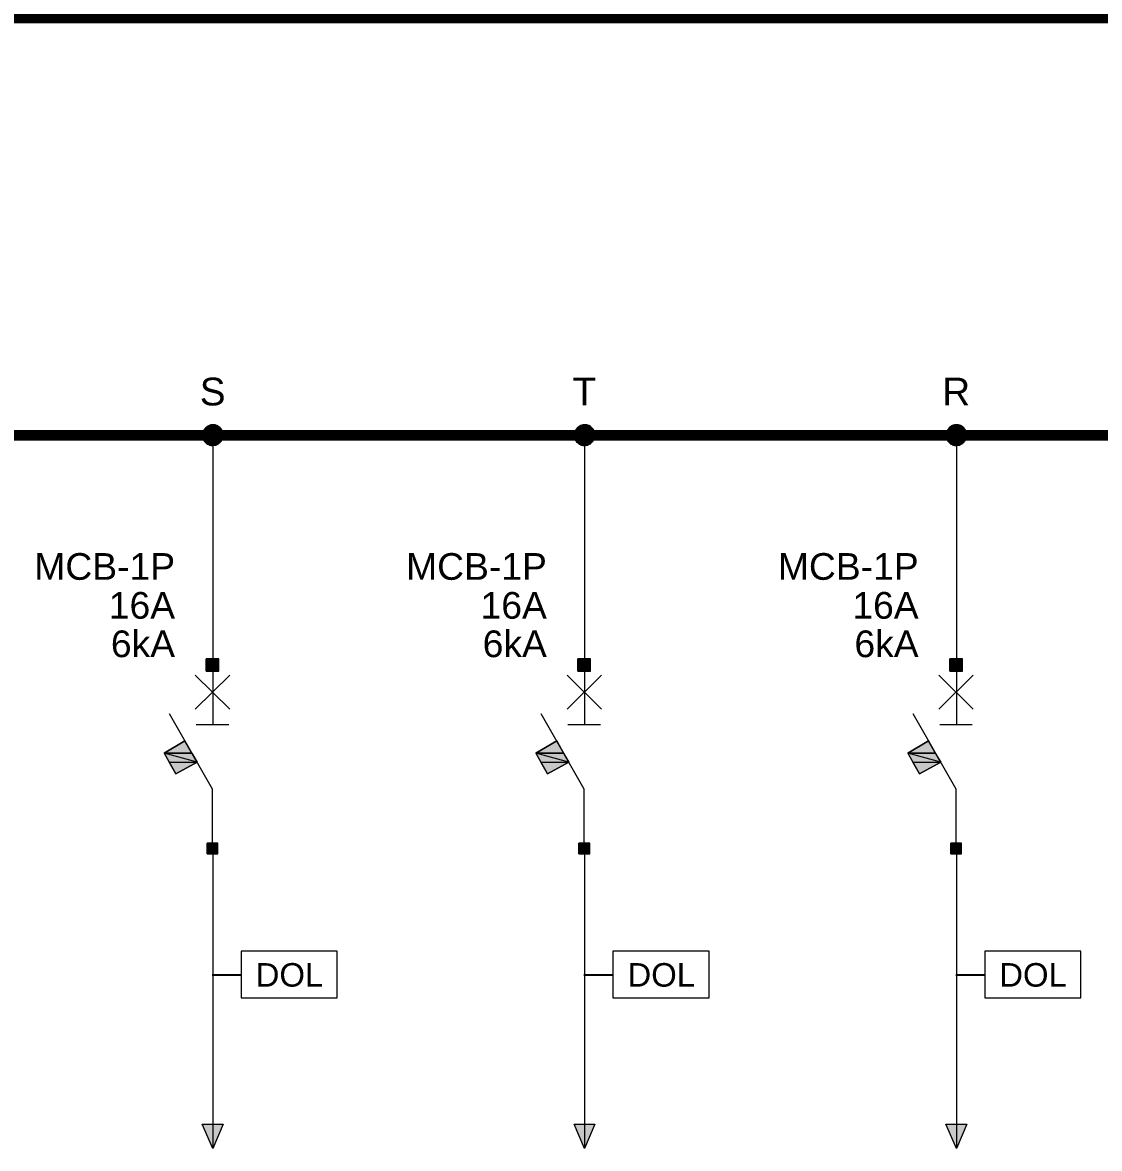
# Model space of a CAD drawing. Header units: millimetres. Extents: x -33055 to 42243, y -56860 to 24450.
# Drawn here: x -13365 to -3305, y -47086 to -36574 of the extents above; entities that cross this region are included whole.
import ezdxf
from ezdxf.enums import TextEntityAlignment as Align

# ---------------------------------------------------------------- set-up
doc = ezdxf.new("R2010")
doc.units = ezdxf.units.MM
for name, color, linetype in [('E-BUSBAR', 7, 'Continuous'), ('E-LEADER', 7, 'Continuous'), ('E-SLD', 7, 'Continuous'), ('E-TEXT', 7, 'Continuous')]:
    doc.layers.add(name, color=color, linetype=linetype)
doc.styles.add('ARIAL', font='arial.ttf')

msp = doc.modelspace()

# ---------------------------------------------------------------- hatches: boundary and pattern name
at = {"layer": 'E-SLD'}
h = msp.add_hatch(color=7, dxfattribs=at)
h.dxf.hatch_style = 1
h.paths.add_polyline_path([(-11521, -40363), (-11656, -40363), (-11517, -40372), (-11521, -40363)])
h.paths.add_polyline_path([(-11656, -40363), (-11517, -40372), (-11664, -40372), (-11656, -40363)])
h = msp.add_hatch(color=7, dxfattribs=at)
h.dxf.hatch_style = 1
h.paths.add_polyline_path([(-11529, -40355), (-11652, -40355), (-11521, -40363), (-11529, -40355)])
h.paths.add_polyline_path([(-11652, -40355), (-11521, -40363), (-11656, -40363), (-11652, -40355)])
h = msp.add_hatch(color=7, dxfattribs=at)
h.dxf.hatch_style = 1
h.paths.add_polyline_path([(-11534, -40351), (-11643, -40351), (-11529, -40355), (-11534, -40351)])
h.paths.add_polyline_path([(-11643, -40351), (-11529, -40355), (-11652, -40355), (-11643, -40351)])
h = msp.add_hatch(color=7, dxfattribs=at)
h.dxf.hatch_style = 1
h.paths.add_polyline_path([(-11542, -40346), (-11639, -40346), (-11534, -40351), (-11542, -40346)])
h.paths.add_polyline_path([(-11639, -40346), (-11534, -40351), (-11643, -40351), (-11639, -40346)])
h = msp.add_hatch(color=7, dxfattribs=at)
h.dxf.hatch_style = 1
h.paths.add_polyline_path([(-11550, -40342), (-11626, -40342), (-11542, -40346), (-11550, -40342)])
h.paths.add_polyline_path([(-11626, -40342), (-11542, -40346), (-11639, -40346), (-11626, -40342)])
h = msp.add_hatch(color=7, dxfattribs=at)
h.dxf.hatch_style = 1
h.paths.add_polyline_path([(-11559, -40338), (-11622, -40338), (-11550, -40342), (-11559, -40338)])
h.paths.add_polyline_path([(-11622, -40338), (-11550, -40342), (-11626, -40342), (-11622, -40338)])
h = msp.add_hatch(color=7, dxfattribs=at)
h.dxf.hatch_style = 1
h.paths.add_polyline_path([(-11567, -40338), (-11610, -40338), (-11559, -40338), (-11567, -40338)])
h.paths.add_polyline_path([(-11610, -40338), (-11559, -40338), (-11622, -40338), (-11610, -40338)])
h = msp.add_hatch(color=7, dxfattribs=at)
h.dxf.hatch_style = 1
h.paths.add_polyline_path([(-11580, -40334), (-11605, -40334), (-11567, -40338), (-11580, -40334)])
h.paths.add_polyline_path([(-11605, -40334), (-11567, -40338), (-11610, -40338), (-11605, -40334)])
h = msp.add_hatch(color=7, dxfattribs=at)
h.dxf.hatch_style = 1
h.paths.add_polyline_path([(-11584, -40334), (-11580, -40334), (-11605, -40334), (-11584, -40334)])
h = msp.add_hatch(color=7, dxfattribs=at)
h.dxf.hatch_style = 1
h.paths.add_polyline_path([(-8048, -40363), (-8183, -40363), (-8044, -40372), (-8048, -40363)])
h.paths.add_polyline_path([(-8183, -40363), (-8044, -40372), (-8191, -40372), (-8183, -40363)])
h = msp.add_hatch(color=7, dxfattribs=at)
h.dxf.hatch_style = 1
h.paths.add_polyline_path([(-8056, -40355), (-8179, -40355), (-8048, -40363), (-8056, -40355)])
h.paths.add_polyline_path([(-8179, -40355), (-8048, -40363), (-8183, -40363), (-8179, -40355)])
h = msp.add_hatch(color=7, dxfattribs=at)
h.dxf.hatch_style = 1
h.paths.add_polyline_path([(-8061, -40351), (-8170, -40351), (-8056, -40355), (-8061, -40351)])
h.paths.add_polyline_path([(-8170, -40351), (-8056, -40355), (-8179, -40355), (-8170, -40351)])
h = msp.add_hatch(color=7, dxfattribs=at)
h.dxf.hatch_style = 1
h.paths.add_polyline_path([(-8069, -40346), (-8166, -40346), (-8061, -40351), (-8069, -40346)])
h.paths.add_polyline_path([(-8166, -40346), (-8061, -40351), (-8170, -40351), (-8166, -40346)])
h = msp.add_hatch(color=7, dxfattribs=at)
h.dxf.hatch_style = 1
h.paths.add_polyline_path([(-8077, -40342), (-8153, -40342), (-8069, -40346), (-8077, -40342)])
h.paths.add_polyline_path([(-8153, -40342), (-8069, -40346), (-8166, -40346), (-8153, -40342)])
h = msp.add_hatch(color=7, dxfattribs=at)
h.dxf.hatch_style = 1
h.paths.add_polyline_path([(-8086, -40338), (-8149, -40338), (-8077, -40342), (-8086, -40338)])
h.paths.add_polyline_path([(-8149, -40338), (-8077, -40342), (-8153, -40342), (-8149, -40338)])
h = msp.add_hatch(color=7, dxfattribs=at)
h.dxf.hatch_style = 1
h.paths.add_polyline_path([(-8094, -40338), (-8137, -40338), (-8086, -40338), (-8094, -40338)])
h.paths.add_polyline_path([(-8137, -40338), (-8086, -40338), (-8149, -40338), (-8137, -40338)])
h = msp.add_hatch(color=7, dxfattribs=at)
h.dxf.hatch_style = 1
h.paths.add_polyline_path([(-8107, -40334), (-8132, -40334), (-8094, -40338), (-8107, -40334)])
h.paths.add_polyline_path([(-8132, -40334), (-8094, -40338), (-8137, -40338), (-8132, -40334)])
h = msp.add_hatch(color=7, dxfattribs=at)
h.dxf.hatch_style = 1
h.paths.add_polyline_path([(-8111, -40334), (-8107, -40334), (-8132, -40334), (-8111, -40334)])
h = msp.add_hatch(color=7, dxfattribs=at)
h.dxf.hatch_style = 1
h.paths.add_polyline_path([(-4575, -40363), (-4710, -40363), (-4571, -40372), (-4575, -40363)])
h.paths.add_polyline_path([(-4710, -40363), (-4571, -40372), (-4718, -40372), (-4710, -40363)])
h = msp.add_hatch(color=7, dxfattribs=at)
h.dxf.hatch_style = 1
h.paths.add_polyline_path([(-4583, -40355), (-4706, -40355), (-4575, -40363), (-4583, -40355)])
h.paths.add_polyline_path([(-4706, -40355), (-4575, -40363), (-4710, -40363), (-4706, -40355)])
h = msp.add_hatch(color=7, dxfattribs=at)
h.dxf.hatch_style = 1
h.paths.add_polyline_path([(-4588, -40351), (-4697, -40351), (-4583, -40355), (-4588, -40351)])
h.paths.add_polyline_path([(-4697, -40351), (-4583, -40355), (-4706, -40355), (-4697, -40351)])
h = msp.add_hatch(color=7, dxfattribs=at)
h.dxf.hatch_style = 1
h.paths.add_polyline_path([(-4596, -40346), (-4693, -40346), (-4588, -40351), (-4596, -40346)])
h.paths.add_polyline_path([(-4693, -40346), (-4588, -40351), (-4697, -40351), (-4693, -40346)])
h = msp.add_hatch(color=7, dxfattribs=at)
h.dxf.hatch_style = 1
h.paths.add_polyline_path([(-4604, -40342), (-4680, -40342), (-4596, -40346), (-4604, -40342)])
h.paths.add_polyline_path([(-4680, -40342), (-4596, -40346), (-4693, -40346), (-4680, -40342)])
h = msp.add_hatch(color=7, dxfattribs=at)
h.dxf.hatch_style = 1
h.paths.add_polyline_path([(-4613, -40338), (-4676, -40338), (-4604, -40342), (-4613, -40338)])
h.paths.add_polyline_path([(-4676, -40338), (-4604, -40342), (-4680, -40342), (-4676, -40338)])
h = msp.add_hatch(color=7, dxfattribs=at)
h.dxf.hatch_style = 1
h.paths.add_polyline_path([(-4621, -40338), (-4664, -40338), (-4613, -40338), (-4621, -40338)])
h.paths.add_polyline_path([(-4664, -40338), (-4613, -40338), (-4676, -40338), (-4664, -40338)])
h = msp.add_hatch(color=7, dxfattribs=at)
h.dxf.hatch_style = 1
h.paths.add_polyline_path([(-4634, -40334), (-4659, -40334), (-4621, -40338), (-4634, -40334)])
h.paths.add_polyline_path([(-4659, -40334), (-4621, -40338), (-4664, -40338), (-4659, -40334)])
h = msp.add_hatch(color=7, dxfattribs=at)
h.dxf.hatch_style = 1
h.paths.add_polyline_path([(-4638, -40334), (-4634, -40334), (-4659, -40334), (-4638, -40334)])
h = msp.add_hatch(color=7, dxfattribs=at)
h.dxf.hatch_style = 1
h.paths.add_polyline_path([(-11496, -40410), (-11681, -40410), (-11496, -40418), (-11496, -40410)])
h.paths.add_polyline_path([(-11681, -40410), (-11496, -40418), (-11686, -40418), (-11681, -40410)])
h = msp.add_hatch(color=7, dxfattribs=at)
h.dxf.hatch_style = 1
h.paths.add_polyline_path([(-11496, -40418), (-11686, -40418), (-11496, -40427), (-11496, -40418)])
h.paths.add_polyline_path([(-11686, -40418), (-11496, -40427), (-11686, -40427), (-11686, -40418)])
h = msp.add_hatch(color=7, dxfattribs=at)
h.dxf.hatch_style = 1
h.paths.add_polyline_path([(-11496, -40427), (-11686, -40427), (-11496, -40439), (-11496, -40427)])
h.paths.add_polyline_path([(-11686, -40427), (-11496, -40439), (-11686, -40439), (-11686, -40427)])
h = msp.add_hatch(color=7, dxfattribs=at)
h.dxf.hatch_style = 1
h.paths.add_polyline_path([(-11496, -40439), (-11686, -40439), (-11496, -40448), (-11496, -40439)])
h.paths.add_polyline_path([(-11686, -40439), (-11496, -40448), (-11681, -40448), (-11686, -40439)])
h = msp.add_hatch(color=7, dxfattribs=at)
h.dxf.hatch_style = 1
h.paths.add_polyline_path([(-11500, -40393), (-11677, -40393), (-11500, -40401), (-11500, -40393)])
h.paths.add_polyline_path([(-11677, -40393), (-11500, -40401), (-11681, -40401), (-11677, -40393)])
h = msp.add_hatch(color=7, dxfattribs=at)
h.dxf.hatch_style = 1
h.paths.add_polyline_path([(-11500, -40401), (-11681, -40401), (-11496, -40410), (-11500, -40401)])
h.paths.add_polyline_path([(-11681, -40401), (-11496, -40410), (-11681, -40410), (-11681, -40401)])
h = msp.add_hatch(color=7, dxfattribs=at)
h.dxf.hatch_style = 1
h.paths.add_polyline_path([(-11496, -40448), (-11681, -40448), (-11500, -40456), (-11496, -40448)])
h.paths.add_polyline_path([(-11681, -40448), (-11500, -40456), (-11681, -40456), (-11681, -40448)])
h = msp.add_hatch(color=7, dxfattribs=at)
h.dxf.hatch_style = 1
h.paths.add_polyline_path([(-11500, -40456), (-11681, -40456), (-11500, -40465), (-11500, -40456)])
h.paths.add_polyline_path([(-11681, -40456), (-11500, -40465), (-11677, -40465), (-11681, -40456)])
h = msp.add_hatch(color=7, dxfattribs=at)
h.dxf.hatch_style = 1
h.paths.add_polyline_path([(-11504, -40384), (-11673, -40384), (-11500, -40393), (-11504, -40384)])
h.paths.add_polyline_path([(-11673, -40384), (-11500, -40393), (-11677, -40393), (-11673, -40384)])
h = msp.add_hatch(color=7, dxfattribs=at)
h.dxf.hatch_style = 1
h.paths.add_polyline_path([(-11500, -40465), (-11677, -40465), (-11504, -40473), (-11500, -40465)])
h.paths.add_polyline_path([(-11677, -40465), (-11504, -40473), (-11673, -40473), (-11677, -40465)])
h = msp.add_hatch(color=7, dxfattribs=at)
h.dxf.hatch_style = 1
h.paths.add_polyline_path([(-11508, -40376), (-11669, -40376), (-11504, -40384), (-11508, -40376)])
h.paths.add_polyline_path([(-11669, -40376), (-11504, -40384), (-11673, -40384), (-11669, -40376)])
h = msp.add_hatch(color=7, dxfattribs=at)
h.dxf.hatch_style = 1
h.paths.add_polyline_path([(-11517, -40372), (-11664, -40372), (-11508, -40376), (-11517, -40372)])
h.paths.add_polyline_path([(-11664, -40372), (-11508, -40376), (-11669, -40376), (-11664, -40372)])
h = msp.add_hatch(color=7, dxfattribs=at)
h.dxf.hatch_style = 1
h.paths.add_polyline_path([(-8023, -40410), (-8208, -40410), (-8023, -40418), (-8023, -40410)])
h.paths.add_polyline_path([(-8208, -40410), (-8023, -40418), (-8213, -40418), (-8208, -40410)])
h = msp.add_hatch(color=7, dxfattribs=at)
h.dxf.hatch_style = 1
h.paths.add_polyline_path([(-8023, -40418), (-8213, -40418), (-8023, -40427), (-8023, -40418)])
h.paths.add_polyline_path([(-8213, -40418), (-8023, -40427), (-8213, -40427), (-8213, -40418)])
h = msp.add_hatch(color=7, dxfattribs=at)
h.dxf.hatch_style = 1
h.paths.add_polyline_path([(-8023, -40427), (-8213, -40427), (-8023, -40439), (-8023, -40427)])
h.paths.add_polyline_path([(-8213, -40427), (-8023, -40439), (-8213, -40439), (-8213, -40427)])
h = msp.add_hatch(color=7, dxfattribs=at)
h.dxf.hatch_style = 1
h.paths.add_polyline_path([(-8023, -40439), (-8213, -40439), (-8023, -40448), (-8023, -40439)])
h.paths.add_polyline_path([(-8213, -40439), (-8023, -40448), (-8208, -40448), (-8213, -40439)])
h = msp.add_hatch(color=7, dxfattribs=at)
h.dxf.hatch_style = 1
h.paths.add_polyline_path([(-8027, -40393), (-8204, -40393), (-8027, -40401), (-8027, -40393)])
h.paths.add_polyline_path([(-8204, -40393), (-8027, -40401), (-8208, -40401), (-8204, -40393)])
h = msp.add_hatch(color=7, dxfattribs=at)
h.dxf.hatch_style = 1
h.paths.add_polyline_path([(-8027, -40401), (-8208, -40401), (-8023, -40410), (-8027, -40401)])
h.paths.add_polyline_path([(-8208, -40401), (-8023, -40410), (-8208, -40410), (-8208, -40401)])
h = msp.add_hatch(color=7, dxfattribs=at)
h.dxf.hatch_style = 1
h.paths.add_polyline_path([(-8023, -40448), (-8208, -40448), (-8027, -40456), (-8023, -40448)])
h.paths.add_polyline_path([(-8208, -40448), (-8027, -40456), (-8208, -40456), (-8208, -40448)])
h = msp.add_hatch(color=7, dxfattribs=at)
h.dxf.hatch_style = 1
h.paths.add_polyline_path([(-8027, -40456), (-8208, -40456), (-8027, -40465), (-8027, -40456)])
h.paths.add_polyline_path([(-8208, -40456), (-8027, -40465), (-8204, -40465), (-8208, -40456)])
h = msp.add_hatch(color=7, dxfattribs=at)
h.dxf.hatch_style = 1
h.paths.add_polyline_path([(-8031, -40384), (-8200, -40384), (-8027, -40393), (-8031, -40384)])
h.paths.add_polyline_path([(-8200, -40384), (-8027, -40393), (-8204, -40393), (-8200, -40384)])
h = msp.add_hatch(color=7, dxfattribs=at)
h.dxf.hatch_style = 1
h.paths.add_polyline_path([(-8027, -40465), (-8204, -40465), (-8031, -40473), (-8027, -40465)])
h.paths.add_polyline_path([(-8204, -40465), (-8031, -40473), (-8200, -40473), (-8204, -40465)])
h = msp.add_hatch(color=7, dxfattribs=at)
h.dxf.hatch_style = 1
h.paths.add_polyline_path([(-8035, -40376), (-8196, -40376), (-8031, -40384), (-8035, -40376)])
h.paths.add_polyline_path([(-8196, -40376), (-8031, -40384), (-8200, -40384), (-8196, -40376)])
h = msp.add_hatch(color=7, dxfattribs=at)
h.dxf.hatch_style = 1
h.paths.add_polyline_path([(-8044, -40372), (-8191, -40372), (-8035, -40376), (-8044, -40372)])
h.paths.add_polyline_path([(-8191, -40372), (-8035, -40376), (-8196, -40376), (-8191, -40372)])
h = msp.add_hatch(color=7, dxfattribs=at)
h.dxf.hatch_style = 1
h.paths.add_polyline_path([(-4550, -40410), (-4735, -40410), (-4550, -40418), (-4550, -40410)])
h.paths.add_polyline_path([(-4735, -40410), (-4550, -40418), (-4740, -40418), (-4735, -40410)])
h = msp.add_hatch(color=7, dxfattribs=at)
h.dxf.hatch_style = 1
h.paths.add_polyline_path([(-4550, -40418), (-4740, -40418), (-4550, -40427), (-4550, -40418)])
h.paths.add_polyline_path([(-4740, -40418), (-4550, -40427), (-4740, -40427), (-4740, -40418)])
h = msp.add_hatch(color=7, dxfattribs=at)
h.dxf.hatch_style = 1
h.paths.add_polyline_path([(-4550, -40427), (-4740, -40427), (-4550, -40439), (-4550, -40427)])
h.paths.add_polyline_path([(-4740, -40427), (-4550, -40439), (-4740, -40439), (-4740, -40427)])
h = msp.add_hatch(color=7, dxfattribs=at)
h.dxf.hatch_style = 1
h.paths.add_polyline_path([(-4550, -40439), (-4740, -40439), (-4550, -40448), (-4550, -40439)])
h.paths.add_polyline_path([(-4740, -40439), (-4550, -40448), (-4735, -40448), (-4740, -40439)])
h = msp.add_hatch(color=7, dxfattribs=at)
h.dxf.hatch_style = 1
h.paths.add_polyline_path([(-4554, -40393), (-4731, -40393), (-4554, -40401), (-4554, -40393)])
h.paths.add_polyline_path([(-4731, -40393), (-4554, -40401), (-4735, -40401), (-4731, -40393)])
h = msp.add_hatch(color=7, dxfattribs=at)
h.dxf.hatch_style = 1
h.paths.add_polyline_path([(-4554, -40401), (-4735, -40401), (-4550, -40410), (-4554, -40401)])
h.paths.add_polyline_path([(-4735, -40401), (-4550, -40410), (-4735, -40410), (-4735, -40401)])
h = msp.add_hatch(color=7, dxfattribs=at)
h.dxf.hatch_style = 1
h.paths.add_polyline_path([(-4550, -40448), (-4735, -40448), (-4554, -40456), (-4550, -40448)])
h.paths.add_polyline_path([(-4735, -40448), (-4554, -40456), (-4735, -40456), (-4735, -40448)])
h = msp.add_hatch(color=7, dxfattribs=at)
h.dxf.hatch_style = 1
h.paths.add_polyline_path([(-4554, -40456), (-4735, -40456), (-4554, -40465), (-4554, -40456)])
h.paths.add_polyline_path([(-4735, -40456), (-4554, -40465), (-4731, -40465), (-4735, -40456)])
h = msp.add_hatch(color=7, dxfattribs=at)
h.dxf.hatch_style = 1
h.paths.add_polyline_path([(-4558, -40384), (-4727, -40384), (-4554, -40393), (-4558, -40384)])
h.paths.add_polyline_path([(-4727, -40384), (-4554, -40393), (-4731, -40393), (-4727, -40384)])
h = msp.add_hatch(color=7, dxfattribs=at)
h.dxf.hatch_style = 1
h.paths.add_polyline_path([(-4554, -40465), (-4731, -40465), (-4558, -40473), (-4554, -40465)])
h.paths.add_polyline_path([(-4731, -40465), (-4558, -40473), (-4727, -40473), (-4731, -40465)])
h = msp.add_hatch(color=7, dxfattribs=at)
h.dxf.hatch_style = 1
h.paths.add_polyline_path([(-4562, -40376), (-4723, -40376), (-4558, -40384), (-4562, -40376)])
h.paths.add_polyline_path([(-4723, -40376), (-4558, -40384), (-4727, -40384), (-4723, -40376)])
h = msp.add_hatch(color=7, dxfattribs=at)
h.dxf.hatch_style = 1
h.paths.add_polyline_path([(-4571, -40372), (-4718, -40372), (-4562, -40376), (-4571, -40372)])
h.paths.add_polyline_path([(-4718, -40372), (-4562, -40376), (-4723, -40376), (-4718, -40372)])
h = msp.add_hatch(color=7, dxfattribs=at)
h.dxf.hatch_style = 1
h.paths.add_polyline_path([(-11504, -40473), (-11673, -40473), (-11508, -40481), (-11504, -40473)])
h.paths.add_polyline_path([(-11673, -40473), (-11508, -40481), (-11669, -40481), (-11673, -40473)])
h = msp.add_hatch(color=7, dxfattribs=at)
h.dxf.hatch_style = 1
h.paths.add_polyline_path([(-11508, -40481), (-11669, -40481), (-11517, -40486), (-11508, -40481)])
h.paths.add_polyline_path([(-11669, -40481), (-11517, -40486), (-11664, -40486), (-11669, -40481)])
h = msp.add_hatch(color=7, dxfattribs=at)
h.dxf.hatch_style = 1
h.paths.add_polyline_path([(-11517, -40486), (-11664, -40486), (-11521, -40494), (-11517, -40486)])
h.paths.add_polyline_path([(-11664, -40486), (-11521, -40494), (-11656, -40494), (-11664, -40486)])
h = msp.add_hatch(color=7, dxfattribs=at)
h.dxf.hatch_style = 1
h.paths.add_polyline_path([(-11521, -40494), (-11656, -40494), (-11529, -40498), (-11521, -40494)])
h.paths.add_polyline_path([(-11656, -40494), (-11529, -40498), (-11652, -40498), (-11656, -40494)])
h = msp.add_hatch(color=7, dxfattribs=at)
h.dxf.hatch_style = 1
h.paths.add_polyline_path([(-11529, -40498), (-11652, -40498), (-11534, -40507), (-11529, -40498)])
h.paths.add_polyline_path([(-11652, -40498), (-11534, -40507), (-11643, -40507), (-11652, -40498)])
h = msp.add_hatch(color=7, dxfattribs=at)
h.dxf.hatch_style = 1
h.paths.add_polyline_path([(-11534, -40507), (-11643, -40507), (-11542, -40511), (-11534, -40507)])
h.paths.add_polyline_path([(-11643, -40507), (-11542, -40511), (-11639, -40511), (-11643, -40507)])
h = msp.add_hatch(color=7, dxfattribs=at)
h.dxf.hatch_style = 1
h.paths.add_polyline_path([(-11542, -40511), (-11639, -40511), (-11550, -40515), (-11542, -40511)])
h.paths.add_polyline_path([(-11639, -40511), (-11550, -40515), (-11626, -40515), (-11639, -40511)])
h = msp.add_hatch(color=7, dxfattribs=at)
h.dxf.hatch_style = 1
h.paths.add_polyline_path([(-11550, -40515), (-11626, -40515), (-11559, -40519), (-11550, -40515)])
h.paths.add_polyline_path([(-11626, -40515), (-11559, -40519), (-11622, -40519), (-11626, -40515)])
h = msp.add_hatch(color=7, dxfattribs=at)
h.dxf.hatch_style = 1
h.paths.add_polyline_path([(-11559, -40519), (-11622, -40519), (-11567, -40519), (-11559, -40519)])
h.paths.add_polyline_path([(-11622, -40519), (-11567, -40519), (-11610, -40519), (-11622, -40519)])
h = msp.add_hatch(color=7, dxfattribs=at)
h.dxf.hatch_style = 1
h.paths.add_polyline_path([(-11610, -40519), (-11605, -40524), (-11580, -40524), (-11610, -40519)])
h.paths.add_polyline_path([(-11605, -40524), (-11580, -40524), (-11584, -40524), (-11605, -40524)])
h = msp.add_hatch(color=7, dxfattribs=at)
h.dxf.hatch_style = 1
h.paths.add_polyline_path([(-11610, -40519), (-11567, -40519), (-11580, -40524), (-11610, -40519)])
h = msp.add_hatch(color=7, dxfattribs=at)
h.dxf.hatch_style = 1
h.paths.add_polyline_path([(-8031, -40473), (-8200, -40473), (-8035, -40481), (-8031, -40473)])
h.paths.add_polyline_path([(-8200, -40473), (-8035, -40481), (-8196, -40481), (-8200, -40473)])
h = msp.add_hatch(color=7, dxfattribs=at)
h.dxf.hatch_style = 1
h.paths.add_polyline_path([(-8035, -40481), (-8196, -40481), (-8044, -40486), (-8035, -40481)])
h.paths.add_polyline_path([(-8196, -40481), (-8044, -40486), (-8191, -40486), (-8196, -40481)])
h = msp.add_hatch(color=7, dxfattribs=at)
h.dxf.hatch_style = 1
h.paths.add_polyline_path([(-8044, -40486), (-8191, -40486), (-8048, -40494), (-8044, -40486)])
h.paths.add_polyline_path([(-8191, -40486), (-8048, -40494), (-8183, -40494), (-8191, -40486)])
h = msp.add_hatch(color=7, dxfattribs=at)
h.dxf.hatch_style = 1
h.paths.add_polyline_path([(-8048, -40494), (-8183, -40494), (-8056, -40498), (-8048, -40494)])
h.paths.add_polyline_path([(-8183, -40494), (-8056, -40498), (-8179, -40498), (-8183, -40494)])
h = msp.add_hatch(color=7, dxfattribs=at)
h.dxf.hatch_style = 1
h.paths.add_polyline_path([(-8056, -40498), (-8179, -40498), (-8061, -40507), (-8056, -40498)])
h.paths.add_polyline_path([(-8179, -40498), (-8061, -40507), (-8170, -40507), (-8179, -40498)])
h = msp.add_hatch(color=7, dxfattribs=at)
h.dxf.hatch_style = 1
h.paths.add_polyline_path([(-8061, -40507), (-8170, -40507), (-8069, -40511), (-8061, -40507)])
h.paths.add_polyline_path([(-8170, -40507), (-8069, -40511), (-8166, -40511), (-8170, -40507)])
h = msp.add_hatch(color=7, dxfattribs=at)
h.dxf.hatch_style = 1
h.paths.add_polyline_path([(-8069, -40511), (-8166, -40511), (-8077, -40515), (-8069, -40511)])
h.paths.add_polyline_path([(-8166, -40511), (-8077, -40515), (-8153, -40515), (-8166, -40511)])
h = msp.add_hatch(color=7, dxfattribs=at)
h.dxf.hatch_style = 1
h.paths.add_polyline_path([(-8077, -40515), (-8153, -40515), (-8086, -40519), (-8077, -40515)])
h.paths.add_polyline_path([(-8153, -40515), (-8086, -40519), (-8149, -40519), (-8153, -40515)])
h = msp.add_hatch(color=7, dxfattribs=at)
h.dxf.hatch_style = 1
h.paths.add_polyline_path([(-8086, -40519), (-8149, -40519), (-8094, -40519), (-8086, -40519)])
h.paths.add_polyline_path([(-8149, -40519), (-8094, -40519), (-8137, -40519), (-8149, -40519)])
h = msp.add_hatch(color=7, dxfattribs=at)
h.dxf.hatch_style = 1
h.paths.add_polyline_path([(-8137, -40519), (-8132, -40524), (-8107, -40524), (-8137, -40519)])
h.paths.add_polyline_path([(-8132, -40524), (-8107, -40524), (-8111, -40524), (-8132, -40524)])
h = msp.add_hatch(color=7, dxfattribs=at)
h.dxf.hatch_style = 1
h.paths.add_polyline_path([(-8137, -40519), (-8094, -40519), (-8107, -40524), (-8137, -40519)])
h = msp.add_hatch(color=7, dxfattribs=at)
h.dxf.hatch_style = 1
h.paths.add_polyline_path([(-4558, -40473), (-4727, -40473), (-4562, -40481), (-4558, -40473)])
h.paths.add_polyline_path([(-4727, -40473), (-4562, -40481), (-4723, -40481), (-4727, -40473)])
h = msp.add_hatch(color=7, dxfattribs=at)
h.dxf.hatch_style = 1
h.paths.add_polyline_path([(-4562, -40481), (-4723, -40481), (-4571, -40486), (-4562, -40481)])
h.paths.add_polyline_path([(-4723, -40481), (-4571, -40486), (-4718, -40486), (-4723, -40481)])
h = msp.add_hatch(color=7, dxfattribs=at)
h.dxf.hatch_style = 1
h.paths.add_polyline_path([(-4571, -40486), (-4718, -40486), (-4575, -40494), (-4571, -40486)])
h.paths.add_polyline_path([(-4718, -40486), (-4575, -40494), (-4710, -40494), (-4718, -40486)])
h = msp.add_hatch(color=7, dxfattribs=at)
h.dxf.hatch_style = 1
h.paths.add_polyline_path([(-4575, -40494), (-4710, -40494), (-4583, -40498), (-4575, -40494)])
h.paths.add_polyline_path([(-4710, -40494), (-4583, -40498), (-4706, -40498), (-4710, -40494)])
h = msp.add_hatch(color=7, dxfattribs=at)
h.dxf.hatch_style = 1
h.paths.add_polyline_path([(-4583, -40498), (-4706, -40498), (-4588, -40507), (-4583, -40498)])
h.paths.add_polyline_path([(-4706, -40498), (-4588, -40507), (-4697, -40507), (-4706, -40498)])
h = msp.add_hatch(color=7, dxfattribs=at)
h.dxf.hatch_style = 1
h.paths.add_polyline_path([(-4588, -40507), (-4697, -40507), (-4596, -40511), (-4588, -40507)])
h.paths.add_polyline_path([(-4697, -40507), (-4596, -40511), (-4693, -40511), (-4697, -40507)])
h = msp.add_hatch(color=7, dxfattribs=at)
h.dxf.hatch_style = 1
h.paths.add_polyline_path([(-4596, -40511), (-4693, -40511), (-4604, -40515), (-4596, -40511)])
h.paths.add_polyline_path([(-4693, -40511), (-4604, -40515), (-4680, -40515), (-4693, -40511)])
h = msp.add_hatch(color=7, dxfattribs=at)
h.dxf.hatch_style = 1
h.paths.add_polyline_path([(-4604, -40515), (-4680, -40515), (-4613, -40519), (-4604, -40515)])
h.paths.add_polyline_path([(-4680, -40515), (-4613, -40519), (-4676, -40519), (-4680, -40515)])
h = msp.add_hatch(color=7, dxfattribs=at)
h.dxf.hatch_style = 1
h.paths.add_polyline_path([(-4613, -40519), (-4676, -40519), (-4621, -40519), (-4613, -40519)])
h.paths.add_polyline_path([(-4676, -40519), (-4621, -40519), (-4664, -40519), (-4676, -40519)])
h = msp.add_hatch(color=7, dxfattribs=at)
h.dxf.hatch_style = 1
h.paths.add_polyline_path([(-4664, -40519), (-4659, -40524), (-4634, -40524), (-4664, -40519)])
h.paths.add_polyline_path([(-4659, -40524), (-4634, -40524), (-4638, -40524), (-4659, -40524)])
h = msp.add_hatch(color=7, dxfattribs=at)
h.dxf.hatch_style = 1
h.paths.add_polyline_path([(-4664, -40519), (-4621, -40519), (-4634, -40524), (-4664, -40519)])
h = msp.add_hatch(color=7, dxfattribs=at)
h.dxf.hatch_style = 1
h.paths.add_polyline_path([(-11531, -42516), (-11650, -42516), (-11531, -42630), (-11531, -42516)])
h.paths.add_polyline_path([(-11650, -42516), (-11531, -42630), (-11650, -42630), (-11650, -42516)])
h = msp.add_hatch(color=7, dxfattribs=at)
h.dxf.hatch_style = 1
h.paths.add_polyline_path([(-8058, -42516), (-8177, -42516), (-8058, -42630), (-8058, -42516)])
h.paths.add_polyline_path([(-8177, -42516), (-8058, -42630), (-8177, -42630), (-8177, -42516)])
h = msp.add_hatch(color=7, dxfattribs=at)
h.dxf.hatch_style = 1
h.paths.add_polyline_path([(-4585, -42516), (-4704, -42516), (-4585, -42630), (-4585, -42516)])
h.paths.add_polyline_path([(-4704, -42516), (-4585, -42630), (-4704, -42630), (-4704, -42516)])
h = msp.add_hatch(color=7, dxfattribs=at)
h.dxf.hatch_style = 1
h.paths.add_polyline_path([(-11848, -43280), (-11785, -43394), (-12042, -43394), (-11848, -43280)])
h = msp.add_hatch(color=7, dxfattribs=at)
h.dxf.hatch_style = 1
h.paths.add_polyline_path([(-8375, -43280), (-8312, -43394), (-8569, -43394), (-8375, -43280)])
h = msp.add_hatch(color=7, dxfattribs=at)
h.dxf.hatch_style = 1
h.paths.add_polyline_path([(-4902, -43280), (-4839, -43394), (-5096, -43394), (-4902, -43280)])
h = msp.add_hatch(color=7, dxfattribs=at)
h.dxf.hatch_style = 1
h.paths.add_polyline_path([(-12042, -43394), (-11996, -43479), (-11734, -43479), (-12042, -43394)])
h.paths.add_polyline_path([(-11996, -43479), (-11734, -43479), (-11933, -43589), (-11996, -43479)])
h = msp.add_hatch(color=7, dxfattribs=at)
h.dxf.hatch_style = 1
h.paths.add_polyline_path([(-12042, -43394), (-11785, -43394), (-11734, -43479), (-12042, -43394)])
h = msp.add_hatch(color=7, dxfattribs=at)
h.dxf.hatch_style = 1
h.paths.add_polyline_path([(-8569, -43394), (-8523, -43479), (-8261, -43479), (-8569, -43394)])
h.paths.add_polyline_path([(-8523, -43479), (-8261, -43479), (-8460, -43589), (-8523, -43479)])
h = msp.add_hatch(color=7, dxfattribs=at)
h.dxf.hatch_style = 1
h.paths.add_polyline_path([(-8569, -43394), (-8312, -43394), (-8261, -43479), (-8569, -43394)])
h = msp.add_hatch(color=7, dxfattribs=at)
h.dxf.hatch_style = 1
h.paths.add_polyline_path([(-5096, -43394), (-5050, -43479), (-4788, -43479), (-5096, -43394)])
h.paths.add_polyline_path([(-5050, -43479), (-4788, -43479), (-4987, -43589), (-5050, -43479)])
h = msp.add_hatch(color=7, dxfattribs=at)
h.dxf.hatch_style = 1
h.paths.add_polyline_path([(-5096, -43394), (-4839, -43394), (-4788, -43479), (-5096, -43394)])
h = msp.add_hatch(color=7, dxfattribs=at)
h.dxf.hatch_style = 1
h.paths.add_polyline_path([(-11540, -44235), (-11641, -44235), (-11540, -44336), (-11540, -44235)])
h.paths.add_polyline_path([(-11641, -44235), (-11540, -44336), (-11641, -44336), (-11641, -44235)])
h = msp.add_hatch(color=7, dxfattribs=at)
h.dxf.hatch_style = 1
h.paths.add_polyline_path([(-8067, -44235), (-8168, -44235), (-8067, -44336), (-8067, -44235)])
h.paths.add_polyline_path([(-8168, -44235), (-8067, -44336), (-8168, -44336), (-8168, -44235)])
h = msp.add_hatch(color=7, dxfattribs=at)
h.dxf.hatch_style = 1
h.paths.add_polyline_path([(-4594, -44235), (-4695, -44235), (-4594, -44336), (-4594, -44235)])
h.paths.add_polyline_path([(-4695, -44235), (-4594, -44336), (-4695, -44336), (-4695, -44235)])
h = msp.add_hatch(color=7, dxfattribs=at)
h.dxf.hatch_style = 1
h.paths.add_polyline_path([(-11686, -46858), (-11491, -46858), (-11588, -47086), (-11686, -46858)])
h = msp.add_hatch(color=7, dxfattribs=at)
h.dxf.hatch_style = 1
h.paths.add_polyline_path([(-8213, -46858), (-8018, -46858), (-8115, -47086), (-8213, -46858)])
h = msp.add_hatch(color=7, dxfattribs=at)
h.dxf.hatch_style = 1
h.paths.add_polyline_path([(-4740, -46858), (-4545, -46858), (-4642, -47086), (-4740, -46858)])

# ---------------------------------------------------------------- linework, layer by layer
at = {"layer": 'E-BUSBAR', "const_width": 100}
for points in [[(35929, -21994), (35929, -36531), (-25829, -36531), (-25829, -40428)], [(-25829, -40428), (34952, -40428)]]:
    msp.add_lwpolyline(points, dxfattribs=at)
at = {"layer": 'E-LEADER', "color": 253, "lineweight": 25, "true_color": 0x999999}
for p, q in [((-11594, -45465), (-11323, -45465)), ((-8121, -45465), (-7850, -45465)), ((-4648, -45465), (-4377, -45465))]:
    msp.add_line(p, q, dxfattribs=at)
at = {"layer": 'E-SLD', "color": 7, "lineweight": 0}
for p, q in [((-11588, -40427), (-11588, -43125)), ((-8115, -40427), (-8115, -43125)), ((-4642, -40427), (-4642, -43125)), ((-11751, -42668), (-11430, -42985)), ((-11430, -42668), (-11751, -42985)), ((-8278, -42668), (-7957, -42985)), ((-7957, -42668), (-8278, -42985)), ((-4805, -42668), (-4484, -42985)), ((-4484, -42668), (-4805, -42985)), ((-11743, -43128), (-11439, -43128)), ((-8270, -43128), (-7966, -43128)), ((-4797, -43128), (-4493, -43128)), ((-11588, -44333), (-11588, -47086)), ((-8115, -44333), (-8115, -47086)), ((-4642, -44333), (-4642, -47086))]:
    msp.add_line(p, q, dxfattribs=at)
for points in [[(-11491, -40424), (-11493, -40405), (-11499, -40387), (-11508, -40371), (-11519, -40357), (-11533, -40346), (-11549, -40337), (-11567, -40331), (-11586, -40329), (-11605, -40331), (-11623, -40337), (-11639, -40346), (-11654, -40357), (-11665, -40371), (-11674, -40387), (-11679, -40405), (-11681, -40424), (-11679, -40444), (-11674, -40461), (-11665, -40478), (-11654, -40492), (-11639, -40503), (-11623, -40512), (-11605, -40518), (-11586, -40519), (-11567, -40518), (-11549, -40512), (-11533, -40503), (-11519, -40492), (-11508, -40478), (-11499, -40461), (-11493, -40444), (-11491, -40424)], [(-11656, -40363), (-11517, -40372), (-11664, -40372), (-11656, -40363)], [(-11652, -40355), (-11521, -40363), (-11656, -40363), (-11652, -40355)], [(-11521, -40363), (-11656, -40363), (-11517, -40372), (-11521, -40363)], [(-11643, -40351), (-11529, -40355), (-11652, -40355), (-11643, -40351)], [(-11529, -40355), (-11652, -40355), (-11521, -40363), (-11529, -40355)], [(-11639, -40346), (-11534, -40351), (-11643, -40351), (-11639, -40346)], [(-11534, -40351), (-11643, -40351), (-11529, -40355), (-11534, -40351)], [(-11626, -40342), (-11542, -40346), (-11639, -40346), (-11626, -40342)], [(-11542, -40346), (-11639, -40346), (-11534, -40351), (-11542, -40346)], [(-11622, -40338), (-11550, -40342), (-11626, -40342), (-11622, -40338)], [(-11550, -40342), (-11626, -40342), (-11542, -40346), (-11550, -40342)], [(-11610, -40338), (-11559, -40338), (-11622, -40338), (-11610, -40338)], [(-11559, -40338), (-11622, -40338), (-11550, -40342), (-11559, -40338)], [(-11605, -40334), (-11567, -40338), (-11610, -40338), (-11605, -40334)], [(-11567, -40338), (-11610, -40338), (-11559, -40338), (-11567, -40338)], [(-11584, -40334), (-11580, -40334), (-11605, -40334), (-11584, -40334)], [(-11580, -40334), (-11605, -40334), (-11567, -40338), (-11580, -40334)], [(-8018, -40424), (-8020, -40405), (-8026, -40387), (-8035, -40371), (-8046, -40357), (-8060, -40346), (-8076, -40337), (-8094, -40331), (-8113, -40329), (-8132, -40331), (-8150, -40337), (-8166, -40346), (-8181, -40357), (-8192, -40371), (-8201, -40387), (-8206, -40405), (-8208, -40424), (-8206, -40444), (-8201, -40461), (-8192, -40478), (-8181, -40492), (-8166, -40503), (-8150, -40512), (-8132, -40518), (-8113, -40519), (-8094, -40518), (-8076, -40512), (-8060, -40503), (-8046, -40492), (-8035, -40478), (-8026, -40461), (-8020, -40444), (-8018, -40424)], [(-8183, -40363), (-8044, -40372), (-8191, -40372), (-8183, -40363)], [(-8179, -40355), (-8048, -40363), (-8183, -40363), (-8179, -40355)], [(-8048, -40363), (-8183, -40363), (-8044, -40372), (-8048, -40363)], [(-8170, -40351), (-8056, -40355), (-8179, -40355), (-8170, -40351)], [(-8056, -40355), (-8179, -40355), (-8048, -40363), (-8056, -40355)], [(-8166, -40346), (-8061, -40351), (-8170, -40351), (-8166, -40346)], [(-8061, -40351), (-8170, -40351), (-8056, -40355), (-8061, -40351)], [(-8153, -40342), (-8069, -40346), (-8166, -40346), (-8153, -40342)], [(-8069, -40346), (-8166, -40346), (-8061, -40351), (-8069, -40346)], [(-8149, -40338), (-8077, -40342), (-8153, -40342), (-8149, -40338)], [(-8077, -40342), (-8153, -40342), (-8069, -40346), (-8077, -40342)], [(-8137, -40338), (-8086, -40338), (-8149, -40338), (-8137, -40338)], [(-8086, -40338), (-8149, -40338), (-8077, -40342), (-8086, -40338)], [(-8132, -40334), (-8094, -40338), (-8137, -40338), (-8132, -40334)], [(-8094, -40338), (-8137, -40338), (-8086, -40338), (-8094, -40338)], [(-8111, -40334), (-8107, -40334), (-8132, -40334), (-8111, -40334)], [(-8107, -40334), (-8132, -40334), (-8094, -40338), (-8107, -40334)], [(-4545, -40424), (-4547, -40405), (-4553, -40387), (-4562, -40371), (-4573, -40357), (-4587, -40346), (-4603, -40337), (-4621, -40331), (-4640, -40329), (-4659, -40331), (-4677, -40337), (-4693, -40346), (-4708, -40357), (-4719, -40371), (-4728, -40387), (-4733, -40405), (-4735, -40424), (-4733, -40444), (-4728, -40461), (-4719, -40478), (-4708, -40492), (-4693, -40503), (-4677, -40512), (-4659, -40518), (-4640, -40519), (-4621, -40518), (-4603, -40512), (-4587, -40503), (-4573, -40492), (-4562, -40478), (-4553, -40461), (-4547, -40444), (-4545, -40424)], [(-4710, -40363), (-4571, -40372), (-4718, -40372), (-4710, -40363)], [(-4706, -40355), (-4575, -40363), (-4710, -40363), (-4706, -40355)], [(-4575, -40363), (-4710, -40363), (-4571, -40372), (-4575, -40363)], [(-4697, -40351), (-4583, -40355), (-4706, -40355), (-4697, -40351)], [(-4583, -40355), (-4706, -40355), (-4575, -40363), (-4583, -40355)], [(-4693, -40346), (-4588, -40351), (-4697, -40351), (-4693, -40346)], [(-4588, -40351), (-4697, -40351), (-4583, -40355), (-4588, -40351)], [(-4680, -40342), (-4596, -40346), (-4693, -40346), (-4680, -40342)], [(-4596, -40346), (-4693, -40346), (-4588, -40351), (-4596, -40346)], [(-4676, -40338), (-4604, -40342), (-4680, -40342), (-4676, -40338)], [(-4604, -40342), (-4680, -40342), (-4596, -40346), (-4604, -40342)], [(-4664, -40338), (-4613, -40338), (-4676, -40338), (-4664, -40338)], [(-4613, -40338), (-4676, -40338), (-4604, -40342), (-4613, -40338)], [(-4659, -40334), (-4621, -40338), (-4664, -40338), (-4659, -40334)], [(-4621, -40338), (-4664, -40338), (-4613, -40338), (-4621, -40338)], [(-4638, -40334), (-4634, -40334), (-4659, -40334), (-4638, -40334)], [(-4634, -40334), (-4659, -40334), (-4621, -40338), (-4634, -40334)], [(-11681, -40410), (-11496, -40418), (-11686, -40418), (-11681, -40410)], [(-11496, -40418), (-11686, -40418), (-11496, -40427), (-11496, -40418)], [(-11686, -40418), (-11496, -40427), (-11686, -40427), (-11686, -40418)], [(-11496, -40427), (-11686, -40427), (-11496, -40439), (-11496, -40427)], [(-11686, -40427), (-11496, -40439), (-11686, -40439), (-11686, -40427)], [(-11496, -40439), (-11686, -40439), (-11496, -40448), (-11496, -40439)], [(-11686, -40439), (-11496, -40448), (-11681, -40448), (-11686, -40439)], [(-11677, -40393), (-11500, -40401), (-11681, -40401), (-11677, -40393)], [(-11500, -40401), (-11681, -40401), (-11496, -40410), (-11500, -40401)], [(-11681, -40401), (-11496, -40410), (-11681, -40410), (-11681, -40401)], [(-11496, -40410), (-11681, -40410), (-11496, -40418), (-11496, -40410)], [(-11496, -40448), (-11681, -40448), (-11500, -40456), (-11496, -40448)], [(-11681, -40448), (-11500, -40456), (-11681, -40456), (-11681, -40448)], [(-11500, -40456), (-11681, -40456), (-11500, -40465), (-11500, -40456)], [(-11681, -40456), (-11500, -40465), (-11677, -40465), (-11681, -40456)], [(-11673, -40384), (-11500, -40393), (-11677, -40393), (-11673, -40384)], [(-11500, -40393), (-11677, -40393), (-11500, -40401), (-11500, -40393)], [(-11500, -40465), (-11677, -40465), (-11504, -40473), (-11500, -40465)], [(-11677, -40465), (-11504, -40473), (-11673, -40473), (-11677, -40465)], [(-11669, -40376), (-11504, -40384), (-11673, -40384), (-11669, -40376)], [(-11504, -40384), (-11673, -40384), (-11500, -40393), (-11504, -40384)], [(-11664, -40372), (-11508, -40376), (-11669, -40376), (-11664, -40372)], [(-11508, -40376), (-11669, -40376), (-11504, -40384), (-11508, -40376)], [(-11517, -40372), (-11664, -40372), (-11508, -40376), (-11517, -40372)], [(-8208, -40410), (-8023, -40418), (-8213, -40418), (-8208, -40410)], [(-8023, -40418), (-8213, -40418), (-8023, -40427), (-8023, -40418)], [(-8213, -40418), (-8023, -40427), (-8213, -40427), (-8213, -40418)], [(-8023, -40427), (-8213, -40427), (-8023, -40439), (-8023, -40427)], [(-8213, -40427), (-8023, -40439), (-8213, -40439), (-8213, -40427)], [(-8023, -40439), (-8213, -40439), (-8023, -40448), (-8023, -40439)], [(-8213, -40439), (-8023, -40448), (-8208, -40448), (-8213, -40439)], [(-8204, -40393), (-8027, -40401), (-8208, -40401), (-8204, -40393)], [(-8027, -40401), (-8208, -40401), (-8023, -40410), (-8027, -40401)], [(-8208, -40401), (-8023, -40410), (-8208, -40410), (-8208, -40401)], [(-8023, -40410), (-8208, -40410), (-8023, -40418), (-8023, -40410)], [(-8023, -40448), (-8208, -40448), (-8027, -40456), (-8023, -40448)], [(-8208, -40448), (-8027, -40456), (-8208, -40456), (-8208, -40448)], [(-8027, -40456), (-8208, -40456), (-8027, -40465), (-8027, -40456)], [(-8208, -40456), (-8027, -40465), (-8204, -40465), (-8208, -40456)], [(-8200, -40384), (-8027, -40393), (-8204, -40393), (-8200, -40384)], [(-8027, -40393), (-8204, -40393), (-8027, -40401), (-8027, -40393)], [(-8027, -40465), (-8204, -40465), (-8031, -40473), (-8027, -40465)], [(-8204, -40465), (-8031, -40473), (-8200, -40473), (-8204, -40465)], [(-8196, -40376), (-8031, -40384), (-8200, -40384), (-8196, -40376)], [(-8031, -40384), (-8200, -40384), (-8027, -40393), (-8031, -40384)], [(-8191, -40372), (-8035, -40376), (-8196, -40376), (-8191, -40372)], [(-8035, -40376), (-8196, -40376), (-8031, -40384), (-8035, -40376)], [(-8044, -40372), (-8191, -40372), (-8035, -40376), (-8044, -40372)], [(-4735, -40410), (-4550, -40418), (-4740, -40418), (-4735, -40410)], [(-4550, -40418), (-4740, -40418), (-4550, -40427), (-4550, -40418)], [(-4740, -40418), (-4550, -40427), (-4740, -40427), (-4740, -40418)], [(-4550, -40427), (-4740, -40427), (-4550, -40439), (-4550, -40427)], [(-4740, -40427), (-4550, -40439), (-4740, -40439), (-4740, -40427)], [(-4550, -40439), (-4740, -40439), (-4550, -40448), (-4550, -40439)], [(-4740, -40439), (-4550, -40448), (-4735, -40448), (-4740, -40439)], [(-4731, -40393), (-4554, -40401), (-4735, -40401), (-4731, -40393)], [(-4554, -40401), (-4735, -40401), (-4550, -40410), (-4554, -40401)], [(-4735, -40401), (-4550, -40410), (-4735, -40410), (-4735, -40401)], [(-4550, -40410), (-4735, -40410), (-4550, -40418), (-4550, -40410)], [(-4550, -40448), (-4735, -40448), (-4554, -40456), (-4550, -40448)], [(-4735, -40448), (-4554, -40456), (-4735, -40456), (-4735, -40448)], [(-4554, -40456), (-4735, -40456), (-4554, -40465), (-4554, -40456)], [(-4735, -40456), (-4554, -40465), (-4731, -40465), (-4735, -40456)], [(-4727, -40384), (-4554, -40393), (-4731, -40393), (-4727, -40384)], [(-4554, -40393), (-4731, -40393), (-4554, -40401), (-4554, -40393)], [(-4554, -40465), (-4731, -40465), (-4558, -40473), (-4554, -40465)], [(-4731, -40465), (-4558, -40473), (-4727, -40473), (-4731, -40465)], [(-4723, -40376), (-4558, -40384), (-4727, -40384), (-4723, -40376)], [(-4558, -40384), (-4727, -40384), (-4554, -40393), (-4558, -40384)], [(-4718, -40372), (-4562, -40376), (-4723, -40376), (-4718, -40372)], [(-4562, -40376), (-4723, -40376), (-4558, -40384), (-4562, -40376)], [(-4571, -40372), (-4718, -40372), (-4562, -40376), (-4571, -40372)], [(-11504, -40473), (-11673, -40473), (-11508, -40481), (-11504, -40473)], [(-11673, -40473), (-11508, -40481), (-11669, -40481), (-11673, -40473)], [(-11508, -40481), (-11669, -40481), (-11517, -40486), (-11508, -40481)], [(-11669, -40481), (-11517, -40486), (-11664, -40486), (-11669, -40481)], [(-11517, -40486), (-11664, -40486), (-11521, -40494), (-11517, -40486)], [(-11664, -40486), (-11521, -40494), (-11656, -40494), (-11664, -40486)], [(-11521, -40494), (-11656, -40494), (-11529, -40498), (-11521, -40494)], [(-11656, -40494), (-11529, -40498), (-11652, -40498), (-11656, -40494)], [(-11529, -40498), (-11652, -40498), (-11534, -40507), (-11529, -40498)], [(-11652, -40498), (-11534, -40507), (-11643, -40507), (-11652, -40498)], [(-11534, -40507), (-11643, -40507), (-11542, -40511), (-11534, -40507)], [(-11643, -40507), (-11542, -40511), (-11639, -40511), (-11643, -40507)], [(-11542, -40511), (-11639, -40511), (-11550, -40515), (-11542, -40511)], [(-11639, -40511), (-11550, -40515), (-11626, -40515), (-11639, -40511)], [(-11550, -40515), (-11626, -40515), (-11559, -40519), (-11550, -40515)], [(-11626, -40515), (-11559, -40519), (-11622, -40519), (-11626, -40515)], [(-11559, -40519), (-11622, -40519), (-11567, -40519), (-11559, -40519)], [(-11622, -40519), (-11567, -40519), (-11610, -40519), (-11622, -40519)], [(-11610, -40519), (-11605, -40524), (-11580, -40524), (-11610, -40519)], [(-11610, -40519), (-11567, -40519), (-11580, -40524), (-11610, -40519)], [(-11605, -40524), (-11580, -40524), (-11584, -40524), (-11605, -40524)], [(-8031, -40473), (-8200, -40473), (-8035, -40481), (-8031, -40473)], [(-8200, -40473), (-8035, -40481), (-8196, -40481), (-8200, -40473)], [(-8035, -40481), (-8196, -40481), (-8044, -40486), (-8035, -40481)], [(-8196, -40481), (-8044, -40486), (-8191, -40486), (-8196, -40481)], [(-8044, -40486), (-8191, -40486), (-8048, -40494), (-8044, -40486)], [(-8191, -40486), (-8048, -40494), (-8183, -40494), (-8191, -40486)], [(-8048, -40494), (-8183, -40494), (-8056, -40498), (-8048, -40494)], [(-8183, -40494), (-8056, -40498), (-8179, -40498), (-8183, -40494)], [(-8056, -40498), (-8179, -40498), (-8061, -40507), (-8056, -40498)], [(-8179, -40498), (-8061, -40507), (-8170, -40507), (-8179, -40498)], [(-8061, -40507), (-8170, -40507), (-8069, -40511), (-8061, -40507)], [(-8170, -40507), (-8069, -40511), (-8166, -40511), (-8170, -40507)], [(-8069, -40511), (-8166, -40511), (-8077, -40515), (-8069, -40511)], [(-8166, -40511), (-8077, -40515), (-8153, -40515), (-8166, -40511)], [(-8077, -40515), (-8153, -40515), (-8086, -40519), (-8077, -40515)], [(-8153, -40515), (-8086, -40519), (-8149, -40519), (-8153, -40515)], [(-8086, -40519), (-8149, -40519), (-8094, -40519), (-8086, -40519)], [(-8149, -40519), (-8094, -40519), (-8137, -40519), (-8149, -40519)], [(-8137, -40519), (-8132, -40524), (-8107, -40524), (-8137, -40519)], [(-8137, -40519), (-8094, -40519), (-8107, -40524), (-8137, -40519)], [(-8132, -40524), (-8107, -40524), (-8111, -40524), (-8132, -40524)], [(-4558, -40473), (-4727, -40473), (-4562, -40481), (-4558, -40473)], [(-4727, -40473), (-4562, -40481), (-4723, -40481), (-4727, -40473)], [(-4562, -40481), (-4723, -40481), (-4571, -40486), (-4562, -40481)], [(-4723, -40481), (-4571, -40486), (-4718, -40486), (-4723, -40481)], [(-4571, -40486), (-4718, -40486), (-4575, -40494), (-4571, -40486)], [(-4718, -40486), (-4575, -40494), (-4710, -40494), (-4718, -40486)], [(-4575, -40494), (-4710, -40494), (-4583, -40498), (-4575, -40494)], [(-4710, -40494), (-4583, -40498), (-4706, -40498), (-4710, -40494)], [(-4583, -40498), (-4706, -40498), (-4588, -40507), (-4583, -40498)], [(-4706, -40498), (-4588, -40507), (-4697, -40507), (-4706, -40498)], [(-4588, -40507), (-4697, -40507), (-4596, -40511), (-4588, -40507)], [(-4697, -40507), (-4596, -40511), (-4693, -40511), (-4697, -40507)], [(-4596, -40511), (-4693, -40511), (-4604, -40515), (-4596, -40511)], [(-4693, -40511), (-4604, -40515), (-4680, -40515), (-4693, -40511)], [(-4604, -40515), (-4680, -40515), (-4613, -40519), (-4604, -40515)], [(-4680, -40515), (-4613, -40519), (-4676, -40519), (-4680, -40515)], [(-4613, -40519), (-4676, -40519), (-4621, -40519), (-4613, -40519)], [(-4676, -40519), (-4621, -40519), (-4664, -40519), (-4676, -40519)], [(-4664, -40519), (-4659, -40524), (-4634, -40524), (-4664, -40519)], [(-4664, -40519), (-4621, -40519), (-4634, -40524), (-4664, -40519)], [(-4659, -40524), (-4634, -40524), (-4638, -40524), (-4659, -40524)], [(-11650, -42516), (-11650, -42630), (-11531, -42630), (-11531, -42516), (-11650, -42516)], [(-11650, -42516), (-11650, -42630), (-11531, -42630), (-11531, -42516), (-11650, -42516)], [(-11531, -42516), (-11650, -42516), (-11531, -42630), (-11531, -42516)], [(-11650, -42516), (-11531, -42630), (-11650, -42630), (-11650, -42516)], [(-8177, -42516), (-8177, -42630), (-8058, -42630), (-8058, -42516), (-8177, -42516)], [(-8177, -42516), (-8177, -42630), (-8058, -42630), (-8058, -42516), (-8177, -42516)], [(-8058, -42516), (-8177, -42516), (-8058, -42630), (-8058, -42516)], [(-8177, -42516), (-8058, -42630), (-8177, -42630), (-8177, -42516)], [(-4704, -42516), (-4704, -42630), (-4585, -42630), (-4585, -42516), (-4704, -42516)], [(-4704, -42516), (-4704, -42630), (-4585, -42630), (-4585, -42516), (-4704, -42516)], [(-4585, -42516), (-4704, -42516), (-4585, -42630), (-4585, -42516)], [(-4704, -42516), (-4585, -42630), (-4704, -42630), (-4704, -42516)], [(-11591, -44235), (-11591, -43732), (-11992, -43027)], [(-8118, -44235), (-8118, -43732), (-8519, -43027)], [(-4645, -44235), (-4645, -43732), (-5046, -43027)], [(-11933, -43589), (-11734, -43479), (-11848, -43280), (-12042, -43394), (-11933, -43589)], [(-11848, -43280), (-11785, -43394), (-12042, -43394), (-11848, -43280)], [(-8460, -43589), (-8261, -43479), (-8375, -43280), (-8569, -43394), (-8460, -43589)], [(-8375, -43280), (-8312, -43394), (-8569, -43394), (-8375, -43280)], [(-4987, -43589), (-4788, -43479), (-4902, -43280), (-5096, -43394), (-4987, -43589)], [(-4902, -43280), (-4839, -43394), (-5096, -43394), (-4902, -43280)], [(-12042, -43394), (-11996, -43479), (-11734, -43479), (-12042, -43394)], [(-12042, -43394), (-11785, -43394), (-11734, -43479), (-12042, -43394)], [(-8569, -43394), (-8523, -43479), (-8261, -43479), (-8569, -43394)], [(-8569, -43394), (-8312, -43394), (-8261, -43479), (-8569, -43394)], [(-5096, -43394), (-5050, -43479), (-4788, -43479), (-5096, -43394)], [(-5096, -43394), (-4839, -43394), (-4788, -43479), (-5096, -43394)], [(-11996, -43479), (-11734, -43479), (-11933, -43589), (-11996, -43479)], [(-8523, -43479), (-8261, -43479), (-8460, -43589), (-8523, -43479)], [(-5050, -43479), (-4788, -43479), (-4987, -43589), (-5050, -43479)], [(-11641, -44235), (-11641, -44336), (-11540, -44336), (-11540, -44235), (-11641, -44235)], [(-11540, -44235), (-11641, -44235), (-11540, -44336), (-11540, -44235)], [(-11641, -44235), (-11540, -44336), (-11641, -44336), (-11641, -44235)], [(-8168, -44235), (-8168, -44336), (-8067, -44336), (-8067, -44235), (-8168, -44235)], [(-8067, -44235), (-8168, -44235), (-8067, -44336), (-8067, -44235)], [(-8168, -44235), (-8067, -44336), (-8168, -44336), (-8168, -44235)], [(-4695, -44235), (-4695, -44336), (-4594, -44336), (-4594, -44235), (-4695, -44235)], [(-4594, -44235), (-4695, -44235), (-4594, -44336), (-4594, -44235)], [(-4695, -44235), (-4594, -44336), (-4695, -44336), (-4695, -44235)], [(-11323, -45245), (-11323, -45681), (-10425, -45681), (-10425, -45245), (-11323, -45245)], [(-7850, -45245), (-7850, -45681), (-6952, -45681), (-6952, -45245), (-7850, -45245)], [(-4377, -45245), (-4377, -45681), (-3479, -45681), (-3479, -45245), (-4377, -45245)], [(-11588, -47086), (-11686, -46858), (-11491, -46858), (-11588, -47086)], [(-11686, -46858), (-11491, -46858), (-11588, -47086), (-11686, -46858)], [(-8115, -47086), (-8213, -46858), (-8018, -46858), (-8115, -47086)], [(-8213, -46858), (-8018, -46858), (-8115, -47086), (-8213, -46858)], [(-4642, -47086), (-4740, -46858), (-4545, -46858), (-4642, -47086)], [(-4740, -46858), (-4545, -46858), (-4642, -47086), (-4740, -46858)]]:
    msp.add_lwpolyline(points, dxfattribs=at)

# ---------------------------------------------------------------- texts
at = {"layer": 'E-TEXT', "color": 7, "style": 'ARIAL'}
for s, p in [('S', (-11589, -40149)), ('T', (-8116, -40149)), ('R', (-4643, -40149))]:
    msp.add_text(s, height=259, dxfattribs=at).set_placement(p, align=Align.CENTER)
for s, p in [('MCB-1P', (-11940, -41777)), ('MCB-1P', (-8467, -41777)), ('MCB-1P', (-4994, -41777)), ('16A', (-11940, -42140)), ('16A', (-8467, -42140)), ('16A', (-4994, -42140)), ('6kA', (-11940, -42499)), ('6kA', (-8467, -42499)), ('6kA', (-4994, -42499))]:
    msp.add_text(s, height=249.2, dxfattribs=at).set_placement(p, align=Align.RIGHT)
for p in [(-11187, -45575), (-7714, -45575), (-4241, -45575)]:
    msp.add_text('DOL', height=219.7, dxfattribs=at).set_placement(p)

doc.saveas('drawing.dxf')
